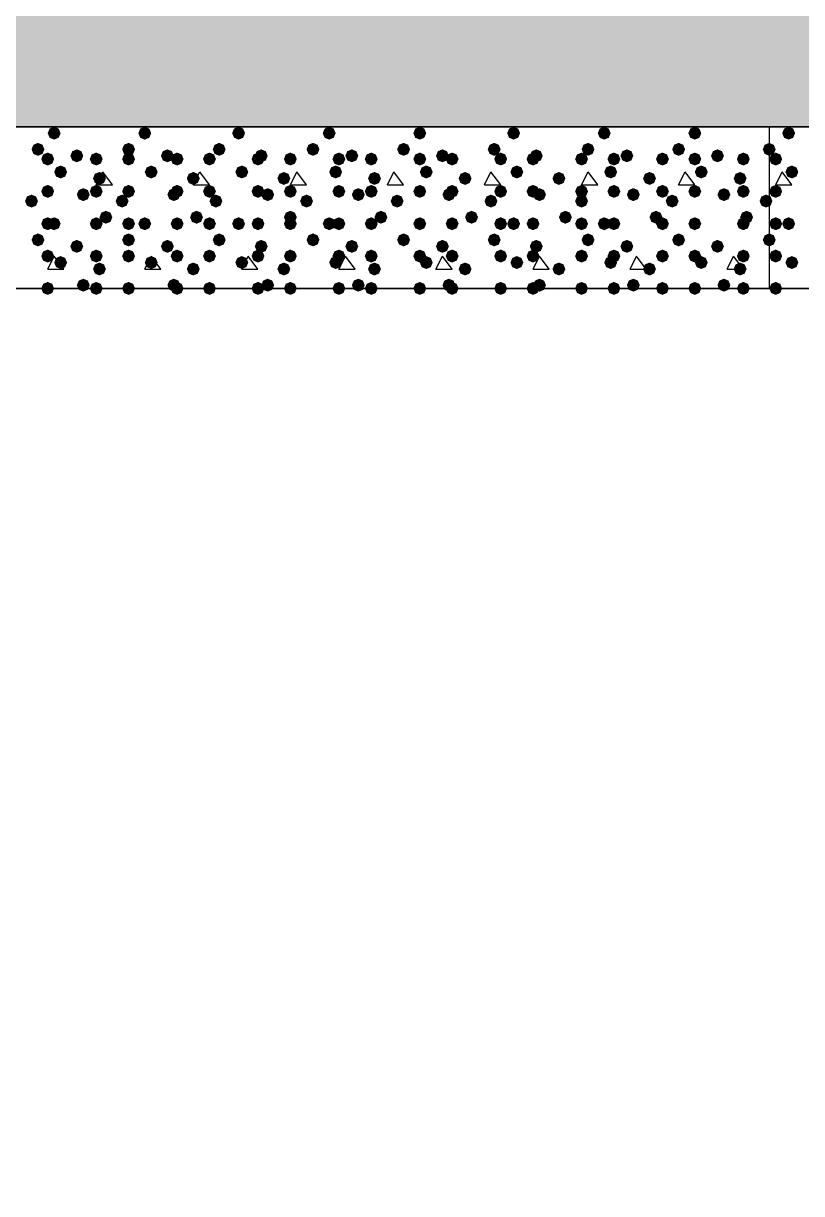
# Model space of a CAD drawing. Header units: millimetres. Extents: x 0 to 420, y 0 to 297.
# Drawn here: x 254.91 to 265.09, y 136.28 to 151.59 of the extents above; entities that cross this region are included whole.
import ezdxf

# ---------------------------------------------------------------- set-up
doc = ezdxf.new("R2010")
doc.units = ezdxf.units.MM
doc.layers.get('0').update_dxf_attribs({"linetype": 'CONTINUOUS'})

msp = doc.modelspace()

# ---------------------------------------------------------------- hatches: boundary and pattern name
at = {"true_color": 0x000008}
h = msp.add_hatch(color=0, dxfattribs=at)
h.paths.add_polyline_path([(385.826, 162.263667), (39.708667, 162.263667), (385.826, 150.241)], flags=0)
h.paths.add_polyline_path([(39.708667, 162.263667), (385.826, 150.241), (39.708667, 150.241)], flags=0)
for points in [[(255.397, 150.156333), (255.372129, 150.096537), (255.312333, 150.071667), (255.252537, 150.096537), (255.227667, 150.156333), (255.252537, 150.216129), (255.312333, 150.241), (255.372129, 150.216129)], [(256.582333, 150.156333), (256.557462, 150.096537), (256.497667, 150.071667), (256.437871, 150.096537), (256.413, 150.156333), (256.437871, 150.216129), (256.497667, 150.241), (256.557462, 150.216129)], [(257.81, 150.156333), (257.785129, 150.096537), (257.725333, 150.071667), (257.665538, 150.096537), (257.640667, 150.156333), (257.665537, 150.216129), (257.725333, 150.241), (257.785129, 150.216129)], [(258.995333, 150.156333), (258.970462, 150.096537), (258.910667, 150.071667), (258.850871, 150.096537), (258.826, 150.156333), (258.850871, 150.216129), (258.910667, 150.241), (258.970462, 150.216129)], [(260.180667, 150.156333), (260.155796, 150.096537), (260.096, 150.071667), (260.036204, 150.096537), (260.011333, 150.156333), (260.036204, 150.216129), (260.096, 150.241), (260.155796, 150.216129)], [(261.408333, 150.156333), (261.383462, 150.096537), (261.323667, 150.071667), (261.263871, 150.096537), (261.239, 150.156333), (261.263871, 150.216129), (261.323667, 150.241), (261.383462, 150.216129)], [(262.593667, 150.156333), (262.568796, 150.096537), (262.509, 150.071667), (262.449204, 150.096537), (262.424333, 150.156333), (262.449204, 150.216129), (262.509, 150.241), (262.568796, 150.216129)], [(263.779, 150.156333), (263.754129, 150.096537), (263.694333, 150.071667), (263.634537, 150.096537), (263.609667, 150.156333), (263.634537, 150.216129), (263.694333, 150.241), (263.754129, 150.216129)], [(255.185333, 149.944667), (255.160462, 149.884871), (255.100667, 149.86), (255.040871, 149.884871), (255.016, 149.944667), (255.040871, 150.004462), (255.100667, 150.029333), (255.160462, 150.004463)], [(256.370667, 149.944667), (256.345796, 149.884871), (256.286, 149.86), (256.226204, 149.884871), (256.201333, 149.944667), (256.226204, 150.004462), (256.286, 150.029333), (256.345796, 150.004463)], [(257.556, 149.944667), (257.531129, 149.884871), (257.471333, 149.86), (257.411538, 149.884871), (257.386667, 149.944667), (257.411537, 150.004462), (257.471333, 150.029333), (257.531129, 150.004463)], [(258.783667, 149.944667), (258.758796, 149.884871), (258.699, 149.86), (258.639204, 149.884871), (258.614333, 149.944667), (258.639204, 150.004462), (258.699, 150.029333), (258.758796, 150.004463)], [(259.969, 149.944667), (259.944129, 149.884871), (259.884333, 149.86), (259.824538, 149.884871), (259.799667, 149.944667), (259.824537, 150.004462), (259.884333, 150.029333), (259.944129, 150.004463)], [(261.154333, 149.944667), (261.129462, 149.884871), (261.069667, 149.86), (261.009871, 149.884871), (260.985, 149.944667), (261.009871, 150.004462), (261.069667, 150.029333), (261.129462, 150.004463)], [(262.382, 149.944667), (262.357129, 149.884871), (262.297333, 149.86), (262.237538, 149.884871), (262.212667, 149.944667), (262.237537, 150.004462), (262.297333, 150.029333), (262.357129, 150.004463)], [(263.567333, 149.944667), (263.542462, 149.884871), (263.482667, 149.86), (263.422871, 149.884871), (263.398, 149.944667), (263.422871, 150.004462), (263.482667, 150.029333), (263.542462, 150.004463)], [(264.752667, 149.944667), (264.727796, 149.884871), (264.668, 149.86), (264.608204, 149.884871), (264.583333, 149.944667), (264.608204, 150.004462), (264.668, 150.029333), (264.727796, 150.004463)], [(255.312333, 149.817667), (255.287463, 149.757871), (255.227667, 149.733), (255.167871, 149.757871), (255.143, 149.817667), (255.167871, 149.877462), (255.227667, 149.902333), (255.287462, 149.877463)], [(255.693333, 149.86), (255.668462, 149.800204), (255.608667, 149.775333), (255.548871, 149.800204), (255.524, 149.86), (255.548871, 149.919796), (255.608667, 149.944667), (255.668462, 149.919796)], [(255.947333, 149.817667), (255.922462, 149.757871), (255.862667, 149.733), (255.802871, 149.757871), (255.778, 149.817667), (255.802871, 149.877462), (255.862667, 149.902333), (255.922462, 149.877463)], [(256.370667, 149.817667), (256.345796, 149.757871), (256.286, 149.733), (256.226204, 149.757871), (256.201333, 149.817667), (256.226204, 149.877462), (256.286, 149.902333), (256.345796, 149.877463)], [(256.878667, 149.86), (256.853796, 149.800204), (256.794, 149.775333), (256.734204, 149.800204), (256.709333, 149.86), (256.734204, 149.919796), (256.794, 149.944667), (256.853796, 149.919796)], [(257.005667, 149.817667), (256.980796, 149.757871), (256.921, 149.733), (256.861204, 149.757871), (256.836333, 149.817667), (256.861204, 149.877462), (256.921, 149.902333), (256.980796, 149.877463)], [(257.429, 149.817667), (257.404129, 149.757871), (257.344333, 149.733), (257.284538, 149.757871), (257.259667, 149.817667), (257.284537, 149.877462), (257.344333, 149.902333), (257.404129, 149.877463)], [(258.064, 149.817667), (258.039129, 149.757871), (257.979333, 149.733), (257.919538, 149.757871), (257.894667, 149.817667), (257.919537, 149.877462), (257.979333, 149.902333), (258.039129, 149.877463)], [(258.106333, 149.86), (258.081462, 149.800204), (258.021667, 149.775333), (257.961871, 149.800204), (257.937, 149.86), (257.961871, 149.919796), (258.021667, 149.944667), (258.081462, 149.919796)], [(258.487333, 149.817667), (258.462463, 149.757871), (258.402667, 149.733), (258.342871, 149.757871), (258.318, 149.817667), (258.342871, 149.877462), (258.402667, 149.902333), (258.462462, 149.877463)], [(259.122333, 149.817667), (259.097463, 149.757871), (259.037667, 149.733), (258.977871, 149.757871), (258.953, 149.817667), (258.977871, 149.877462), (259.037667, 149.902333), (259.097462, 149.877463)], [(259.291667, 149.86), (259.266796, 149.800204), (259.207, 149.775333), (259.147204, 149.800204), (259.122333, 149.86), (259.147204, 149.919796), (259.207, 149.944667), (259.266796, 149.919796)], [(259.545667, 149.817667), (259.520796, 149.757871), (259.461, 149.733), (259.401204, 149.757871), (259.376333, 149.817667), (259.401204, 149.877462), (259.461, 149.902333), (259.520796, 149.877463)], [(260.180667, 149.817667), (260.155796, 149.757871), (260.096, 149.733), (260.036204, 149.757871), (260.011333, 149.817667), (260.036204, 149.877462), (260.096, 149.902333), (260.155796, 149.877463)], [(260.477, 149.86), (260.452129, 149.800204), (260.392333, 149.775333), (260.332538, 149.800204), (260.307667, 149.86), (260.332537, 149.919796), (260.392333, 149.944667), (260.452129, 149.919796)], [(260.604, 149.817667), (260.579129, 149.757871), (260.519333, 149.733), (260.459538, 149.757871), (260.434667, 149.817667), (260.459537, 149.877462), (260.519333, 149.902333), (260.579129, 149.877463)], [(261.239, 149.817667), (261.214129, 149.757871), (261.154333, 149.733), (261.094538, 149.757871), (261.069667, 149.817667), (261.094537, 149.877462), (261.154333, 149.902333), (261.214129, 149.877463)], [(261.662333, 149.817667), (261.637462, 149.757871), (261.577667, 149.733), (261.517871, 149.757871), (261.493, 149.817667), (261.517871, 149.877462), (261.577667, 149.902333), (261.637462, 149.877463)], [(261.704667, 149.86), (261.679796, 149.800204), (261.62, 149.775333), (261.560204, 149.800204), (261.535333, 149.86), (261.560204, 149.919796), (261.62, 149.944667), (261.679796, 149.919796)], [(262.297333, 149.817667), (262.272462, 149.757871), (262.212667, 149.733), (262.152871, 149.757871), (262.128, 149.817667), (262.152871, 149.877462), (262.212667, 149.902333), (262.272462, 149.877463)], [(262.720667, 149.817667), (262.695796, 149.757871), (262.636, 149.733), (262.576204, 149.757871), (262.551333, 149.817667), (262.576204, 149.877462), (262.636, 149.902333), (262.695796, 149.877463)], [(262.89, 149.86), (262.865129, 149.800204), (262.805333, 149.775333), (262.745538, 149.800204), (262.720667, 149.86), (262.745537, 149.919796), (262.805333, 149.944667), (262.865129, 149.919796)], [(263.355667, 149.817667), (263.330796, 149.757871), (263.271, 149.733), (263.211204, 149.757871), (263.186333, 149.817667), (263.211204, 149.877462), (263.271, 149.902333), (263.330796, 149.877463)], [(263.779, 149.817667), (263.754129, 149.757871), (263.694333, 149.733), (263.634537, 149.757871), (263.609667, 149.817667), (263.634537, 149.877462), (263.694333, 149.902333), (263.754129, 149.877463)], [(264.075333, 149.86), (264.050462, 149.800204), (263.990667, 149.775333), (263.930871, 149.800204), (263.906, 149.86), (263.930871, 149.919796), (263.990667, 149.944667), (264.050462, 149.919796)], [(264.414, 149.817667), (264.389129, 149.757871), (264.329333, 149.733), (264.269538, 149.757871), (264.244667, 149.817667), (264.269537, 149.877462), (264.329333, 149.902333), (264.389129, 149.877463)], [(255.481667, 149.648333), (255.456796, 149.588537), (255.397, 149.563667), (255.337204, 149.588537), (255.312333, 149.648333), (255.337204, 149.708129), (255.397, 149.733), (255.456796, 149.708129)], [(255.989667, 149.563667), (255.964796, 149.503871), (255.905, 149.479), (255.845204, 149.503871), (255.820333, 149.563667), (255.845204, 149.623462), (255.905, 149.648333), (255.964796, 149.623463)], [(256.667, 149.648333), (256.642129, 149.588537), (256.582333, 149.563667), (256.522538, 149.588537), (256.497667, 149.648333), (256.522537, 149.708129), (256.582333, 149.733), (256.642129, 149.708129)], [(257.217333, 149.563667), (257.192462, 149.503871), (257.132667, 149.479), (257.072871, 149.503871), (257.048, 149.563667), (257.072871, 149.623462), (257.132667, 149.648333), (257.192462, 149.623463)], [(257.852333, 149.648333), (257.827463, 149.588537), (257.767667, 149.563667), (257.707871, 149.588537), (257.683, 149.648333), (257.707871, 149.708129), (257.767667, 149.733), (257.827462, 149.708129)], [(258.402667, 149.563667), (258.377796, 149.503871), (258.318, 149.479), (258.258204, 149.503871), (258.233333, 149.563667), (258.258204, 149.623462), (258.318, 149.648333), (258.377796, 149.623463)], [(259.08, 149.648333), (259.055129, 149.588537), (258.995333, 149.563667), (258.935538, 149.588537), (258.910667, 149.648333), (258.935537, 149.708129), (258.995333, 149.733), (259.055129, 149.708129)], [(259.588, 149.563667), (259.563129, 149.503871), (259.503333, 149.479), (259.443537, 149.503871), (259.418667, 149.563667), (259.443537, 149.623462), (259.503333, 149.648333), (259.563129, 149.623463)], [(260.265333, 149.648333), (260.240462, 149.588537), (260.180667, 149.563667), (260.120871, 149.588537), (260.096, 149.648333), (260.120871, 149.708129), (260.180667, 149.733), (260.240462, 149.708129)], [(260.773333, 149.563667), (260.748462, 149.503871), (260.688667, 149.479), (260.628871, 149.503871), (260.604, 149.563667), (260.628871, 149.623462), (260.688667, 149.648333), (260.748462, 149.623463)], [(261.450667, 149.648333), (261.425796, 149.588537), (261.366, 149.563667), (261.306204, 149.588537), (261.281333, 149.648333), (261.306204, 149.708129), (261.366, 149.733), (261.425796, 149.708129)], [(262.001, 149.563667), (261.976129, 149.503871), (261.916333, 149.479), (261.856538, 149.503871), (261.831667, 149.563667), (261.856537, 149.623462), (261.916333, 149.648333), (261.976129, 149.623463)], [(262.678333, 149.648333), (262.653462, 149.588537), (262.593667, 149.563667), (262.533871, 149.588537), (262.509, 149.648333), (262.533871, 149.708129), (262.593667, 149.733), (262.653462, 149.708129)], [(263.186333, 149.563667), (263.161462, 149.503871), (263.101667, 149.479), (263.041871, 149.503871), (263.017, 149.563667), (263.041871, 149.623462), (263.101667, 149.648333), (263.161462, 149.623463)], [(263.863667, 149.648333), (263.838796, 149.588537), (263.779, 149.563667), (263.719204, 149.588537), (263.694333, 149.648333), (263.719204, 149.708129), (263.779, 149.733), (263.838796, 149.708129)], [(264.371667, 149.563667), (264.346796, 149.503871), (264.287, 149.479), (264.227204, 149.503871), (264.202333, 149.563667), (264.227204, 149.623462), (264.287, 149.648333), (264.346796, 149.623463)], [(255.100667, 149.267333), (255.075796, 149.207537), (255.016, 149.182667), (254.956204, 149.207537), (254.931333, 149.267333), (254.956204, 149.327129), (255.016, 149.352), (255.075796, 149.327129)], [(255.312333, 149.394333), (255.287463, 149.334537), (255.227667, 149.309667), (255.167871, 149.334537), (255.143, 149.394333), (255.167871, 149.454129), (255.227667, 149.479), (255.287462, 149.454129)], [(255.778, 149.352), (255.753129, 149.292204), (255.693333, 149.267333), (255.633537, 149.292204), (255.608667, 149.352), (255.633537, 149.411796), (255.693333, 149.436667), (255.753129, 149.411796)], [(255.947333, 149.394333), (255.922462, 149.334537), (255.862667, 149.309667), (255.802871, 149.334537), (255.778, 149.394333), (255.802871, 149.454129), (255.862667, 149.479), (255.922462, 149.454129)], [(256.286, 149.267333), (256.261129, 149.207537), (256.201333, 149.182667), (256.141538, 149.207537), (256.116667, 149.267333), (256.141537, 149.327129), (256.201333, 149.352), (256.261129, 149.327129)], [(256.370667, 149.394333), (256.345796, 149.334537), (256.286, 149.309667), (256.226204, 149.334537), (256.201333, 149.394333), (256.226204, 149.454129), (256.286, 149.479), (256.345796, 149.454129)], [(256.963333, 149.352), (256.938463, 149.292204), (256.878667, 149.267333), (256.818871, 149.292204), (256.794, 149.352), (256.818871, 149.411796), (256.878667, 149.436667), (256.938462, 149.411796)], [(257.005667, 149.394333), (256.980796, 149.334537), (256.921, 149.309667), (256.861204, 149.334537), (256.836333, 149.394333), (256.861204, 149.454129), (256.921, 149.479), (256.980796, 149.454129)], [(257.429, 149.394333), (257.404129, 149.334537), (257.344333, 149.309667), (257.284538, 149.334537), (257.259667, 149.394333), (257.284537, 149.454129), (257.344333, 149.479), (257.404129, 149.454129)], [(257.513667, 149.267333), (257.488796, 149.207537), (257.429, 149.182667), (257.369204, 149.207537), (257.344333, 149.267333), (257.369204, 149.327129), (257.429, 149.352), (257.488796, 149.327129)], [(258.064, 149.394333), (258.039129, 149.334537), (257.979333, 149.309667), (257.919538, 149.334537), (257.894667, 149.394333), (257.919537, 149.454129), (257.979333, 149.479), (258.039129, 149.454129)], [(258.191, 149.352), (258.166129, 149.292204), (258.106333, 149.267333), (258.046538, 149.292204), (258.021667, 149.352), (258.046537, 149.411796), (258.106333, 149.436667), (258.166129, 149.411796)], [(258.487333, 149.394333), (258.462463, 149.334537), (258.402667, 149.309667), (258.342871, 149.334537), (258.318, 149.394333), (258.342871, 149.454129), (258.402667, 149.479), (258.462462, 149.454129)], [(258.699, 149.267333), (258.674129, 149.207537), (258.614333, 149.182667), (258.554538, 149.207537), (258.529667, 149.267333), (258.554537, 149.327129), (258.614333, 149.352), (258.674129, 149.327129)], [(259.122333, 149.394333), (259.097463, 149.334537), (259.037667, 149.309667), (258.977871, 149.334537), (258.953, 149.394333), (258.977871, 149.454129), (259.037667, 149.479), (259.097462, 149.454129)], [(259.376333, 149.352), (259.351462, 149.292204), (259.291667, 149.267333), (259.231871, 149.292204), (259.207, 149.352), (259.231871, 149.411796), (259.291667, 149.436667), (259.351462, 149.411796)], [(259.545667, 149.394333), (259.520796, 149.334537), (259.461, 149.309667), (259.401204, 149.334537), (259.376333, 149.394333), (259.401204, 149.454129), (259.461, 149.479), (259.520796, 149.454129)], [(259.884333, 149.267333), (259.859462, 149.207537), (259.799667, 149.182667), (259.739871, 149.207537), (259.715, 149.267333), (259.739871, 149.327129), (259.799667, 149.352), (259.859462, 149.327129)], [(260.180667, 149.394333), (260.155796, 149.334537), (260.096, 149.309667), (260.036204, 149.334537), (260.011333, 149.394333), (260.036204, 149.454129), (260.096, 149.479), (260.155796, 149.454129)], [(260.561667, 149.352), (260.536796, 149.292204), (260.477, 149.267333), (260.417204, 149.292204), (260.392333, 149.352), (260.417204, 149.411796), (260.477, 149.436667), (260.536796, 149.411796)], [(260.604, 149.394333), (260.579129, 149.334537), (260.519333, 149.309667), (260.459538, 149.334537), (260.434667, 149.394333), (260.459537, 149.454129), (260.519333, 149.479), (260.579129, 149.454129)], [(261.112, 149.267333), (261.087129, 149.207537), (261.027333, 149.182667), (260.967537, 149.207537), (260.942667, 149.267333), (260.967537, 149.327129), (261.027333, 149.352), (261.087129, 149.327129)], [(261.239, 149.394333), (261.214129, 149.334537), (261.154333, 149.309667), (261.094538, 149.334537), (261.069667, 149.394333), (261.094537, 149.454129), (261.154333, 149.479), (261.214129, 149.454129)], [(261.662333, 149.394333), (261.637462, 149.334537), (261.577667, 149.309667), (261.517871, 149.334537), (261.493, 149.394333), (261.517871, 149.454129), (261.577667, 149.479), (261.637462, 149.454129)], [(261.747, 149.352), (261.722129, 149.292204), (261.662333, 149.267333), (261.602538, 149.292204), (261.577667, 149.352), (261.602537, 149.411796), (261.662333, 149.436667), (261.722129, 149.411796)], [(262.297333, 149.394333), (262.272462, 149.334537), (262.212667, 149.309667), (262.152871, 149.334537), (262.128, 149.394333), (262.152871, 149.454129), (262.212667, 149.479), (262.272462, 149.454129)], [(262.297333, 149.267333), (262.272462, 149.207537), (262.212667, 149.182667), (262.152871, 149.207537), (262.128, 149.267333), (262.152871, 149.327129), (262.212667, 149.352), (262.272462, 149.327129)], [(262.720667, 149.394333), (262.695796, 149.334537), (262.636, 149.309667), (262.576204, 149.334537), (262.551333, 149.394333), (262.576204, 149.454129), (262.636, 149.479), (262.695796, 149.454129)], [(262.974667, 149.352), (262.949796, 149.292204), (262.89, 149.267333), (262.830204, 149.292204), (262.805333, 149.352), (262.830204, 149.411796), (262.89, 149.436667), (262.949796, 149.411796)], [(263.355667, 149.394333), (263.330796, 149.334537), (263.271, 149.309667), (263.211204, 149.334537), (263.186333, 149.394333), (263.211204, 149.454129), (263.271, 149.479), (263.330796, 149.454129)], [(263.482667, 149.267333), (263.457796, 149.207537), (263.398, 149.182667), (263.338204, 149.207537), (263.313333, 149.267333), (263.338204, 149.327129), (263.398, 149.352), (263.457796, 149.327129)], [(263.779, 149.394333), (263.754129, 149.334537), (263.694333, 149.309667), (263.634537, 149.334537), (263.609667, 149.394333), (263.634537, 149.454129), (263.694333, 149.479), (263.754129, 149.454129)], [(264.16, 149.352), (264.135129, 149.292204), (264.075333, 149.267333), (264.015538, 149.292204), (263.990667, 149.352), (264.015537, 149.411796), (264.075333, 149.436667), (264.135129, 149.411796)], [(264.414, 149.394333), (264.389129, 149.334537), (264.329333, 149.309667), (264.269538, 149.334537), (264.244667, 149.394333), (264.269537, 149.454129), (264.329333, 149.479), (264.389129, 149.454129)], [(264.710333, 149.267333), (264.685462, 149.207537), (264.625667, 149.182667), (264.565871, 149.207537), (264.541, 149.267333), (264.565871, 149.327129), (264.625667, 149.352), (264.685462, 149.327129)], [(255.312333, 148.971), (255.287463, 148.911204), (255.227667, 148.886333), (255.167871, 148.911204), (255.143, 148.971), (255.167871, 149.030796), (255.227667, 149.055667), (255.287462, 149.030796)], [(255.397, 148.971), (255.372129, 148.911204), (255.312333, 148.886333), (255.252537, 148.911204), (255.227667, 148.971), (255.252537, 149.030796), (255.312333, 149.055667), (255.372129, 149.030796)], [(255.947333, 148.971), (255.922462, 148.911204), (255.862667, 148.886333), (255.802871, 148.911204), (255.778, 148.971), (255.802871, 149.030796), (255.862667, 149.055667), (255.922462, 149.030796)], [(256.074333, 149.055667), (256.049463, 148.995871), (255.989667, 148.971), (255.929871, 148.995871), (255.905, 149.055667), (255.929871, 149.115462), (255.989667, 149.140333), (256.049462, 149.115463)], [(256.370667, 148.971), (256.345796, 148.911204), (256.286, 148.886333), (256.226204, 148.911204), (256.201333, 148.971), (256.226204, 149.030796), (256.286, 149.055667), (256.345796, 149.030796)], [(256.582333, 148.971), (256.557462, 148.911204), (256.497667, 148.886333), (256.437871, 148.911204), (256.413, 148.971), (256.437871, 149.030796), (256.497667, 149.055667), (256.557462, 149.030796)], [(257.005667, 148.971), (256.980796, 148.911204), (256.921, 148.886333), (256.861204, 148.911204), (256.836333, 148.971), (256.861204, 149.030796), (256.921, 149.055667), (256.980796, 149.030796)], [(257.259667, 149.055667), (257.234796, 148.995871), (257.175, 148.971), (257.115204, 148.995871), (257.090333, 149.055667), (257.115204, 149.115462), (257.175, 149.140333), (257.234796, 149.115463)], [(257.429, 148.971), (257.404129, 148.911204), (257.344333, 148.886333), (257.284538, 148.911204), (257.259667, 148.971), (257.284537, 149.030796), (257.344333, 149.055667), (257.404129, 149.030796)], [(257.81, 148.971), (257.785129, 148.911204), (257.725333, 148.886333), (257.665538, 148.911204), (257.640667, 148.971), (257.665537, 149.030796), (257.725333, 149.055667), (257.785129, 149.030796)], [(258.064, 148.971), (258.039129, 148.911204), (257.979333, 148.886333), (257.919538, 148.911204), (257.894667, 148.971), (257.919537, 149.030796), (257.979333, 149.055667), (258.039129, 149.030796)], [(258.487333, 149.055667), (258.462463, 148.995871), (258.402667, 148.971), (258.342871, 148.995871), (258.318, 149.055667), (258.342871, 149.115462), (258.402667, 149.140333), (258.462462, 149.115463)], [(258.487333, 148.971), (258.462463, 148.911204), (258.402667, 148.886333), (258.342871, 148.911204), (258.318, 148.971), (258.342871, 149.030796), (258.402667, 149.055667), (258.462462, 149.030796)], [(258.995333, 148.971), (258.970462, 148.911204), (258.910667, 148.886333), (258.850871, 148.911204), (258.826, 148.971), (258.850871, 149.030796), (258.910667, 149.055667), (258.970462, 149.030796)], [(259.122333, 148.971), (259.097463, 148.911204), (259.037667, 148.886333), (258.977871, 148.911204), (258.953, 148.971), (258.977871, 149.030796), (259.037667, 149.055667), (259.097462, 149.030796)], [(259.545667, 148.971), (259.520796, 148.911204), (259.461, 148.886333), (259.401204, 148.911204), (259.376333, 148.971), (259.401204, 149.030796), (259.461, 149.055667), (259.520796, 149.030796)], [(259.672667, 149.055667), (259.647796, 148.995871), (259.588, 148.971), (259.528204, 148.995871), (259.503333, 149.055667), (259.528204, 149.115462), (259.588, 149.140333), (259.647796, 149.115463)], [(260.180667, 148.971), (260.155796, 148.911204), (260.096, 148.886333), (260.036204, 148.911204), (260.011333, 148.971), (260.036204, 149.030796), (260.096, 149.055667), (260.155796, 149.030796)], [(260.180667, 148.971), (260.155796, 148.911204), (260.096, 148.886333), (260.036204, 148.911204), (260.011333, 148.971), (260.036204, 149.030796), (260.096, 149.055667), (260.155796, 149.030796)], [(260.604, 148.971), (260.579129, 148.911204), (260.519333, 148.886333), (260.459538, 148.911204), (260.434667, 148.971), (260.459537, 149.030796), (260.519333, 149.055667), (260.579129, 149.030796)], [(260.858, 149.055667), (260.833129, 148.995871), (260.773333, 148.971), (260.713538, 148.995871), (260.688667, 149.055667), (260.713537, 149.115462), (260.773333, 149.140333), (260.833129, 149.115463)], [(261.239, 148.971), (261.214129, 148.911204), (261.154333, 148.886333), (261.094538, 148.911204), (261.069667, 148.971), (261.094537, 149.030796), (261.154333, 149.055667), (261.214129, 149.030796)], [(261.408333, 148.971), (261.383462, 148.911204), (261.323667, 148.886333), (261.263871, 148.911204), (261.239, 148.971), (261.263871, 149.030796), (261.323667, 149.055667), (261.383462, 149.030796)], [(261.662333, 148.971), (261.637462, 148.911204), (261.577667, 148.886333), (261.517871, 148.911204), (261.493, 148.971), (261.517871, 149.030796), (261.577667, 149.055667), (261.637462, 149.030796)], [(262.085667, 149.055667), (262.060796, 148.995871), (262.001, 148.971), (261.941204, 148.995871), (261.916333, 149.055667), (261.941204, 149.115462), (262.001, 149.140333), (262.060796, 149.115463)], [(262.297333, 148.971), (262.272462, 148.911204), (262.212667, 148.886333), (262.152871, 148.911204), (262.128, 148.971), (262.152871, 149.030796), (262.212667, 149.055667), (262.272462, 149.030796)], [(262.593667, 148.971), (262.568796, 148.911204), (262.509, 148.886333), (262.449204, 148.911204), (262.424333, 148.971), (262.449204, 149.030796), (262.509, 149.055667), (262.568796, 149.030796)], [(262.720667, 148.971), (262.695796, 148.911204), (262.636, 148.886333), (262.576204, 148.911204), (262.551333, 148.971), (262.576204, 149.030796), (262.636, 149.055667), (262.695796, 149.030796)], [(263.271, 149.055667), (263.246129, 148.995871), (263.186333, 148.971), (263.126538, 148.995871), (263.101667, 149.055667), (263.126537, 149.115462), (263.186333, 149.140333), (263.246129, 149.115463)], [(263.355667, 148.971), (263.330796, 148.911204), (263.271, 148.886333), (263.211204, 148.911204), (263.186333, 148.971), (263.211204, 149.030796), (263.271, 149.055667), (263.330796, 149.030796)], [(263.779, 148.971), (263.754129, 148.911204), (263.694333, 148.886333), (263.634537, 148.911204), (263.609667, 148.971), (263.634537, 149.030796), (263.694333, 149.055667), (263.754129, 149.030796)], [(263.779, 148.971), (263.754129, 148.911204), (263.694333, 148.886333), (263.634537, 148.911204), (263.609667, 148.971), (263.634537, 149.030796), (263.694333, 149.055667), (263.754129, 149.030796)], [(264.414, 148.971), (264.389129, 148.911204), (264.329333, 148.886333), (264.269538, 148.911204), (264.244667, 148.971), (264.269537, 149.030796), (264.329333, 149.055667), (264.389129, 149.030796)], [(264.456333, 149.055667), (264.431462, 148.995871), (264.371667, 148.971), (264.311871, 148.995871), (264.287, 149.055667), (264.311871, 149.115462), (264.371667, 149.140333), (264.431462, 149.115463)], [(255.185333, 148.759333), (255.160462, 148.699537), (255.100667, 148.674667), (255.040871, 148.699537), (255.016, 148.759333), (255.040871, 148.819129), (255.100667, 148.844), (255.160462, 148.819129)], [(255.693333, 148.674667), (255.668462, 148.614871), (255.608667, 148.59), (255.548871, 148.614871), (255.524, 148.674667), (255.548871, 148.734462), (255.608667, 148.759333), (255.668462, 148.734463)], [(256.370667, 148.759333), (256.345796, 148.699537), (256.286, 148.674667), (256.226204, 148.699537), (256.201333, 148.759333), (256.226204, 148.819129), (256.286, 148.844), (256.345796, 148.819129)], [(256.878667, 148.674667), (256.853796, 148.614871), (256.794, 148.59), (256.734204, 148.614871), (256.709333, 148.674667), (256.734204, 148.734462), (256.794, 148.759333), (256.853796, 148.734463)], [(257.556, 148.759333), (257.531129, 148.699537), (257.471333, 148.674667), (257.411538, 148.699537), (257.386667, 148.759333), (257.411537, 148.819129), (257.471333, 148.844), (257.531129, 148.819129)], [(258.106333, 148.674667), (258.081462, 148.614871), (258.021667, 148.59), (257.961871, 148.614871), (257.937, 148.674667), (257.961871, 148.734462), (258.021667, 148.759333), (258.081462, 148.734463)], [(258.783667, 148.759333), (258.758796, 148.699537), (258.699, 148.674667), (258.639204, 148.699537), (258.614333, 148.759333), (258.639204, 148.819129), (258.699, 148.844), (258.758796, 148.819129)], [(259.291667, 148.674667), (259.266796, 148.614871), (259.207, 148.59), (259.147204, 148.614871), (259.122333, 148.674667), (259.147204, 148.734462), (259.207, 148.759333), (259.266796, 148.734463)], [(259.969, 148.759333), (259.944129, 148.699537), (259.884333, 148.674667), (259.824538, 148.699537), (259.799667, 148.759333), (259.824537, 148.819129), (259.884333, 148.844), (259.944129, 148.819129)], [(260.477, 148.674667), (260.452129, 148.614871), (260.392333, 148.59), (260.332538, 148.614871), (260.307667, 148.674667), (260.332537, 148.734462), (260.392333, 148.759333), (260.452129, 148.734463)], [(261.154333, 148.759333), (261.129462, 148.699537), (261.069667, 148.674667), (261.009871, 148.699537), (260.985, 148.759333), (261.009871, 148.819129), (261.069667, 148.844), (261.129462, 148.819129)], [(261.704667, 148.674667), (261.679796, 148.614871), (261.62, 148.59), (261.560204, 148.614871), (261.535333, 148.674667), (261.560204, 148.734462), (261.62, 148.759333), (261.679796, 148.734463)], [(262.382, 148.759333), (262.357129, 148.699537), (262.297333, 148.674667), (262.237538, 148.699537), (262.212667, 148.759333), (262.237537, 148.819129), (262.297333, 148.844), (262.357129, 148.819129)], [(262.89, 148.674667), (262.865129, 148.614871), (262.805333, 148.59), (262.745538, 148.614871), (262.720667, 148.674667), (262.745537, 148.734462), (262.805333, 148.759333), (262.865129, 148.734463)], [(263.567333, 148.759333), (263.542462, 148.699537), (263.482667, 148.674667), (263.422871, 148.699537), (263.398, 148.759333), (263.422871, 148.819129), (263.482667, 148.844), (263.542462, 148.819129)], [(264.075333, 148.674667), (264.050462, 148.614871), (263.990667, 148.59), (263.930871, 148.614871), (263.906, 148.674667), (263.930871, 148.734462), (263.990667, 148.759333), (264.050462, 148.734463)], [(264.752667, 148.759333), (264.727796, 148.699537), (264.668, 148.674667), (264.608204, 148.699537), (264.583333, 148.759333), (264.608204, 148.819129), (264.668, 148.844), (264.727796, 148.819129)], [(255.312333, 148.547667), (255.287463, 148.487871), (255.227667, 148.463), (255.167871, 148.487871), (255.143, 148.547667), (255.167871, 148.607462), (255.227667, 148.632333), (255.287462, 148.607463)], [(255.947333, 148.547667), (255.922462, 148.487871), (255.862667, 148.463), (255.802871, 148.487871), (255.778, 148.547667), (255.802871, 148.607462), (255.862667, 148.632333), (255.922462, 148.607463)], [(256.370667, 148.547667), (256.345796, 148.487871), (256.286, 148.463), (256.226204, 148.487871), (256.201333, 148.547667), (256.226204, 148.607462), (256.286, 148.632333), (256.345796, 148.607463)], [(257.005667, 148.547667), (256.980796, 148.487871), (256.921, 148.463), (256.861204, 148.487871), (256.836333, 148.547667), (256.861204, 148.607462), (256.921, 148.632333), (256.980796, 148.607463)], [(257.429, 148.547667), (257.404129, 148.487871), (257.344333, 148.463), (257.284538, 148.487871), (257.259667, 148.547667), (257.284537, 148.607462), (257.344333, 148.632333), (257.404129, 148.607463)], [(258.064, 148.547667), (258.039129, 148.487871), (257.979333, 148.463), (257.919538, 148.487871), (257.894667, 148.547667), (257.919537, 148.607462), (257.979333, 148.632333), (258.039129, 148.607463)], [(258.487333, 148.547667), (258.462463, 148.487871), (258.402667, 148.463), (258.342871, 148.487871), (258.318, 148.547667), (258.342871, 148.607462), (258.402667, 148.632333), (258.462462, 148.607463)], [(259.122333, 148.547667), (259.097463, 148.487871), (259.037667, 148.463), (258.977871, 148.487871), (258.953, 148.547667), (258.977871, 148.607462), (259.037667, 148.632333), (259.097462, 148.607463)], [(259.545667, 148.547667), (259.520796, 148.487871), (259.461, 148.463), (259.401204, 148.487871), (259.376333, 148.547667), (259.401204, 148.607462), (259.461, 148.632333), (259.520796, 148.607463)], [(260.180667, 148.547667), (260.155796, 148.487871), (260.096, 148.463), (260.036204, 148.487871), (260.011333, 148.547667), (260.036204, 148.607462), (260.096, 148.632333), (260.155796, 148.607463)], [(260.604, 148.547667), (260.579129, 148.487871), (260.519333, 148.463), (260.459538, 148.487871), (260.434667, 148.547667), (260.459537, 148.607462), (260.519333, 148.632333), (260.579129, 148.607463)], [(261.239, 148.547667), (261.214129, 148.487871), (261.154333, 148.463), (261.094538, 148.487871), (261.069667, 148.547667), (261.094537, 148.607462), (261.154333, 148.632333), (261.214129, 148.607463)], [(261.662333, 148.547667), (261.637462, 148.487871), (261.577667, 148.463), (261.517871, 148.487871), (261.493, 148.547667), (261.517871, 148.607462), (261.577667, 148.632333), (261.637462, 148.607463)], [(262.297333, 148.547667), (262.272462, 148.487871), (262.212667, 148.463), (262.152871, 148.487871), (262.128, 148.547667), (262.152871, 148.607462), (262.212667, 148.632333), (262.272462, 148.607463)], [(262.720667, 148.547667), (262.695796, 148.487871), (262.636, 148.463), (262.576204, 148.487871), (262.551333, 148.547667), (262.576204, 148.607462), (262.636, 148.632333), (262.695796, 148.607463)], [(263.355667, 148.547667), (263.330796, 148.487871), (263.271, 148.463), (263.211204, 148.487871), (263.186333, 148.547667), (263.211204, 148.607462), (263.271, 148.632333), (263.330796, 148.607463)], [(263.779, 148.547667), (263.754129, 148.487871), (263.694333, 148.463), (263.634537, 148.487871), (263.609667, 148.547667), (263.634537, 148.607462), (263.694333, 148.632333), (263.754129, 148.607463)], [(264.414, 148.547667), (264.389129, 148.487871), (264.329333, 148.463), (264.269538, 148.487871), (264.244667, 148.547667), (264.269537, 148.607462), (264.329333, 148.632333), (264.389129, 148.607463)], [(255.481667, 148.463), (255.456796, 148.403204), (255.397, 148.378333), (255.337204, 148.403204), (255.312333, 148.463), (255.337204, 148.522796), (255.397, 148.547667), (255.456796, 148.522796)], [(255.989667, 148.378333), (255.964796, 148.318537), (255.905, 148.293667), (255.845204, 148.318537), (255.820333, 148.378333), (255.845204, 148.438129), (255.905, 148.463), (255.964796, 148.438129)], [(256.667, 148.463), (256.642129, 148.403204), (256.582333, 148.378333), (256.522538, 148.403204), (256.497667, 148.463), (256.522537, 148.522796), (256.582333, 148.547667), (256.642129, 148.522796)], [(257.217333, 148.378333), (257.192462, 148.318537), (257.132667, 148.293667), (257.072871, 148.318537), (257.048, 148.378333), (257.072871, 148.438129), (257.132667, 148.463), (257.192462, 148.438129)], [(257.852333, 148.463), (257.827463, 148.403204), (257.767667, 148.378333), (257.707871, 148.403204), (257.683, 148.463), (257.707871, 148.522796), (257.767667, 148.547667), (257.827462, 148.522796)], [(258.402667, 148.378333), (258.377796, 148.318537), (258.318, 148.293667), (258.258204, 148.318537), (258.233333, 148.378333), (258.258204, 148.438129), (258.318, 148.463), (258.377796, 148.438129)], [(259.08, 148.463), (259.055129, 148.403204), (258.995333, 148.378333), (258.935538, 148.403204), (258.910667, 148.463), (258.935537, 148.522796), (258.995333, 148.547667), (259.055129, 148.522796)], [(259.588, 148.378333), (259.563129, 148.318537), (259.503333, 148.293667), (259.443537, 148.318537), (259.418667, 148.378333), (259.443537, 148.438129), (259.503333, 148.463), (259.563129, 148.438129)], [(260.265333, 148.463), (260.240462, 148.403204), (260.180667, 148.378333), (260.120871, 148.403204), (260.096, 148.463), (260.120871, 148.522796), (260.180667, 148.547667), (260.240462, 148.522796)], [(260.773333, 148.378333), (260.748462, 148.318537), (260.688667, 148.293667), (260.628871, 148.318537), (260.604, 148.378333), (260.628871, 148.438129), (260.688667, 148.463), (260.748462, 148.438129)], [(261.450667, 148.463), (261.425796, 148.403204), (261.366, 148.378333), (261.306204, 148.403204), (261.281333, 148.463), (261.306204, 148.522796), (261.366, 148.547667), (261.425796, 148.522796)], [(262.001, 148.378333), (261.976129, 148.318537), (261.916333, 148.293667), (261.856538, 148.318537), (261.831667, 148.378333), (261.856537, 148.438129), (261.916333, 148.463), (261.976129, 148.438129)], [(262.678333, 148.463), (262.653462, 148.403204), (262.593667, 148.378333), (262.533871, 148.403204), (262.509, 148.463), (262.533871, 148.522796), (262.593667, 148.547667), (262.653462, 148.522796)], [(263.186333, 148.378333), (263.161462, 148.318537), (263.101667, 148.293667), (263.041871, 148.318537), (263.017, 148.378333), (263.041871, 148.438129), (263.101667, 148.463), (263.161462, 148.438129)], [(263.863667, 148.463), (263.838796, 148.403204), (263.779, 148.378333), (263.719204, 148.403204), (263.694333, 148.463), (263.719204, 148.522796), (263.779, 148.547667), (263.838796, 148.522796)], [(264.371667, 148.378333), (264.346796, 148.318537), (264.287, 148.293667), (264.227204, 148.318537), (264.202333, 148.378333), (264.227204, 148.438129), (264.287, 148.463), (264.346796, 148.438129)], [(255.312333, 148.124333), (255.287463, 148.064537), (255.227667, 148.039667), (255.167871, 148.064537), (255.143, 148.124333), (255.167871, 148.184129), (255.227667, 148.209), (255.287462, 148.184129)], [(255.778, 148.166667), (255.753129, 148.106871), (255.693333, 148.082), (255.633537, 148.106871), (255.608667, 148.166667), (255.633537, 148.226462), (255.693333, 148.251333), (255.753129, 148.226463)], [(255.947333, 148.124333), (255.922462, 148.064537), (255.862667, 148.039667), (255.802871, 148.064537), (255.778, 148.124333), (255.802871, 148.184129), (255.862667, 148.209), (255.922462, 148.184129)], [(256.370667, 148.124333), (256.345796, 148.064537), (256.286, 148.039667), (256.226204, 148.064537), (256.201333, 148.124333), (256.226204, 148.184129), (256.286, 148.209), (256.345796, 148.184129)], [(256.963333, 148.166667), (256.938463, 148.106871), (256.878667, 148.082), (256.818871, 148.106871), (256.794, 148.166667), (256.818871, 148.226462), (256.878667, 148.251333), (256.938462, 148.226463)], [(257.005667, 148.124333), (256.980796, 148.064537), (256.921, 148.039667), (256.861204, 148.064537), (256.836333, 148.124333), (256.861204, 148.184129), (256.921, 148.209), (256.980796, 148.184129)], [(257.429, 148.124333), (257.404129, 148.064537), (257.344333, 148.039667), (257.284538, 148.064537), (257.259667, 148.124333), (257.284537, 148.184129), (257.344333, 148.209), (257.404129, 148.184129)], [(258.064, 148.124333), (258.039129, 148.064537), (257.979333, 148.039667), (257.919538, 148.064537), (257.894667, 148.124333), (257.919537, 148.184129), (257.979333, 148.209), (258.039129, 148.184129)], [(258.191, 148.166667), (258.166129, 148.106871), (258.106333, 148.082), (258.046538, 148.106871), (258.021667, 148.166667), (258.046537, 148.226462), (258.106333, 148.251333), (258.166129, 148.226463)], [(258.487333, 148.124333), (258.462463, 148.064537), (258.402667, 148.039667), (258.342871, 148.064537), (258.318, 148.124333), (258.342871, 148.184129), (258.402667, 148.209), (258.462462, 148.184129)], [(259.122333, 148.124333), (259.097463, 148.064537), (259.037667, 148.039667), (258.977871, 148.064537), (258.953, 148.124333), (258.977871, 148.184129), (259.037667, 148.209), (259.097462, 148.184129)], [(259.376333, 148.166667), (259.351462, 148.106871), (259.291667, 148.082), (259.231871, 148.106871), (259.207, 148.166667), (259.231871, 148.226462), (259.291667, 148.251333), (259.351462, 148.226463)], [(259.545667, 148.124333), (259.520796, 148.064537), (259.461, 148.039667), (259.401204, 148.064537), (259.376333, 148.124333), (259.401204, 148.184129), (259.461, 148.209), (259.520796, 148.184129)], [(260.180667, 148.124333), (260.155796, 148.064537), (260.096, 148.039667), (260.036204, 148.064537), (260.011333, 148.124333), (260.036204, 148.184129), (260.096, 148.209), (260.155796, 148.184129)], [(260.561667, 148.166667), (260.536796, 148.106871), (260.477, 148.082), (260.417204, 148.106871), (260.392333, 148.166667), (260.417204, 148.226462), (260.477, 148.251333), (260.536796, 148.226463)], [(260.604, 148.124333), (260.579129, 148.064537), (260.519333, 148.039667), (260.459538, 148.064537), (260.434667, 148.124333), (260.459537, 148.184129), (260.519333, 148.209), (260.579129, 148.184129)], [(261.239, 148.124333), (261.214129, 148.064537), (261.154333, 148.039667), (261.094538, 148.064537), (261.069667, 148.124333), (261.094537, 148.184129), (261.154333, 148.209), (261.214129, 148.184129)], [(261.662333, 148.124333), (261.637462, 148.064537), (261.577667, 148.039667), (261.517871, 148.064537), (261.493, 148.124333), (261.517871, 148.184129), (261.577667, 148.209), (261.637462, 148.184129)], [(261.747, 148.166667), (261.722129, 148.106871), (261.662333, 148.082), (261.602538, 148.106871), (261.577667, 148.166667), (261.602537, 148.226462), (261.662333, 148.251333), (261.722129, 148.226463)], [(262.297333, 148.124333), (262.272462, 148.064537), (262.212667, 148.039667), (262.152871, 148.064537), (262.128, 148.124333), (262.152871, 148.184129), (262.212667, 148.209), (262.272462, 148.184129)], [(262.720667, 148.124333), (262.695796, 148.064537), (262.636, 148.039667), (262.576204, 148.064537), (262.551333, 148.124333), (262.576204, 148.184129), (262.636, 148.209), (262.695796, 148.184129)], [(262.974667, 148.166667), (262.949796, 148.106871), (262.89, 148.082), (262.830204, 148.106871), (262.805333, 148.166667), (262.830204, 148.226462), (262.89, 148.251333), (262.949796, 148.226463)], [(263.355667, 148.124333), (263.330796, 148.064537), (263.271, 148.039667), (263.211204, 148.064537), (263.186333, 148.124333), (263.211204, 148.184129), (263.271, 148.209), (263.330796, 148.184129)], [(263.779, 148.124333), (263.754129, 148.064537), (263.694333, 148.039667), (263.634537, 148.064537), (263.609667, 148.124333), (263.634537, 148.184129), (263.694333, 148.209), (263.754129, 148.184129)], [(264.16, 148.166667), (264.135129, 148.106871), (264.075333, 148.082), (264.015538, 148.106871), (263.990667, 148.166667), (264.015537, 148.226462), (264.075333, 148.251333), (264.135129, 148.226463)], [(264.414, 148.124333), (264.389129, 148.064537), (264.329333, 148.039667), (264.269538, 148.064537), (264.244667, 148.124333), (264.269537, 148.184129), (264.329333, 148.209), (264.389129, 148.184129)]]:
    msp.add_hatch(color=0, dxfattribs=at).paths.add_polyline_path(points, flags=0)
at = {"true_color": 0x000007}
for points in [[(265.006667, 150.156333), (264.981796, 150.096537), (264.922, 150.071667), (264.862204, 150.096537), (264.837333, 150.156333), (264.862204, 150.216129), (264.922, 150.241), (264.981796, 150.216129)], [(264.837333, 149.817667), (264.812462, 149.757871), (264.752667, 149.733), (264.692871, 149.757871), (264.668, 149.817667), (264.692871, 149.877462), (264.752667, 149.902333), (264.812462, 149.877463)], [(265.049, 149.648333), (265.024129, 149.588537), (264.964333, 149.563667), (264.904538, 149.588537), (264.879667, 149.648333), (264.904537, 149.708129), (264.964333, 149.733), (265.024129, 149.708129)], [(264.837333, 149.394333), (264.812462, 149.334537), (264.752667, 149.309667), (264.692871, 149.334537), (264.668, 149.394333), (264.692871, 149.454129), (264.752667, 149.479), (264.812462, 149.454129)], [(264.837333, 148.971), (264.812462, 148.911204), (264.752667, 148.886333), (264.692871, 148.911204), (264.668, 148.971), (264.692871, 149.030796), (264.752667, 149.055667), (264.812462, 149.030796)], [(265.006667, 148.971), (264.981796, 148.911204), (264.922, 148.886333), (264.862204, 148.911204), (264.837333, 148.971), (264.862204, 149.030796), (264.922, 149.055667), (264.981796, 149.030796)], [(264.837333, 148.547667), (264.812462, 148.487871), (264.752667, 148.463), (264.692871, 148.487871), (264.668, 148.547667), (264.692871, 148.607462), (264.752667, 148.632333), (264.812462, 148.607463)], [(265.049, 148.463), (265.024129, 148.403204), (264.964333, 148.378333), (264.904538, 148.403204), (264.879667, 148.463), (264.904537, 148.522796), (264.964333, 148.547667), (265.024129, 148.522796)], [(264.837333, 148.124333), (264.812462, 148.064537), (264.752667, 148.039667), (264.692871, 148.064537), (264.668, 148.124333), (264.692871, 148.184129), (264.752667, 148.209), (264.812462, 148.184129)]]:
    msp.add_hatch(color=0, dxfattribs=at).paths.add_polyline_path(points, flags=0)

# ---------------------------------------------------------------- linework, layer by layer
at = {"color": 0, "true_color": 0x000008}
msp.add_lwpolyline([(39.708667, 162.263667), (385.826, 150.241), (39.708667, 150.241)], close=True, dxfattribs=at)
at = {"color": 0, "true_color": 0x000007}
for points in [[(38.650333, 126.915333), (38.650333, 150.241), (386.884333, 150.241), (386.884333, 126.915333), (224.409, 126.915333), (224.409, 105.748667), (201.125667, 105.748667), (201.125667, 126.915333)], [(38.650333, 126.915333), (38.650333, 150.241), (386.884333, 150.241), (386.884333, 126.915333), (224.409, 126.915333), (224.409, 105.748667), (201.125667, 105.748667), (201.125667, 126.915333)], [(264.668, 150.241), (264.668, 148.124333), (266.784667, 148.124333), (266.784667, 150.241)]]:
    msp.add_lwpolyline(points, close=True, dxfattribs=at)
for points in [[(264.668, 150.241), (245.618, 150.241)], [(264.752667, 149.479), (264.837333, 149.648333)], [(264.964333, 149.479), (264.837333, 149.648333)], [(264.752667, 149.479), (264.964333, 149.479)], [(245.618, 148.124333), (264.668, 148.124333)]]:
    msp.add_lwpolyline(points, dxfattribs=at)
at = {"color": 0, "true_color": 0x000008}
for points in [[(255.862667, 149.479), (255.947333, 149.648333)], [(256.074333, 149.479), (255.947333, 149.648333)], [(257.132667, 149.479), (257.217333, 149.648333)], [(257.344333, 149.479), (257.217333, 149.648333)], [(258.402667, 149.479), (258.487333, 149.648333)], [(258.614333, 149.479), (258.487333, 149.648333)], [(259.672667, 149.479), (259.757333, 149.648333)], [(259.884333, 149.479), (259.757333, 149.648333)], [(260.942667, 149.479), (261.027333, 149.648333)], [(261.154333, 149.479), (261.027333, 149.648333)], [(262.212667, 149.479), (262.297333, 149.648333)], [(262.424333, 149.479), (262.297333, 149.648333)], [(263.482667, 149.479), (263.567333, 149.648333)], [(263.694333, 149.479), (263.567333, 149.648333)], [(255.862667, 149.479), (256.074333, 149.479)], [(257.132667, 149.479), (257.344333, 149.479)], [(258.402667, 149.479), (258.614333, 149.479)], [(259.672667, 149.479), (259.884333, 149.479)], [(260.942667, 149.479), (261.154333, 149.479)], [(262.212667, 149.479), (262.424333, 149.479)], [(263.482667, 149.479), (263.694333, 149.479)], [(255.227667, 148.378333), (255.312333, 148.547667)], [(255.439333, 148.378333), (255.312333, 148.547667)], [(256.497667, 148.378333), (256.582333, 148.547667)], [(256.709333, 148.378333), (256.582333, 148.547667)], [(257.767667, 148.378333), (257.852333, 148.547667)], [(257.979333, 148.378333), (257.852333, 148.547667)], [(259.037667, 148.378333), (259.122333, 148.547667)], [(259.249333, 148.378333), (259.122333, 148.547667)], [(260.307667, 148.378333), (260.392333, 148.547667)], [(260.519333, 148.378333), (260.392333, 148.547667)], [(261.577667, 148.378333), (261.662333, 148.547667)], [(261.789333, 148.378333), (261.662333, 148.547667)], [(262.847667, 148.378333), (262.932333, 148.547667)], [(263.059333, 148.378333), (262.932333, 148.547667)], [(264.117667, 148.378333), (264.202333, 148.547667)], [(264.329333, 148.378333), (264.202333, 148.547667)], [(255.227667, 148.378333), (255.439333, 148.378333)], [(256.497667, 148.378333), (256.709333, 148.378333)], [(257.767667, 148.378333), (257.979333, 148.378333)], [(259.037667, 148.378333), (259.249333, 148.378333)], [(260.307667, 148.378333), (260.519333, 148.378333)], [(261.577667, 148.378333), (261.789333, 148.378333)], [(262.847667, 148.378333), (263.059333, 148.378333)], [(264.117667, 148.378333), (264.329333, 148.378333)]]:
    msp.add_lwpolyline(points, dxfattribs=at)
at = {"color": 0, "true_color": 0x0000fd}
msp.add_lwpolyline([(222.292333, 129.032), (384.767667, 129.032), (384.767667, 148.124333), (40.767, 148.124333), (40.767, 129.032), (203.242333, 129.032), (203.242333, 107.865333), (222.292333, 107.865333)], close=True, dxfattribs=at)

doc.saveas('drawing.dxf')
